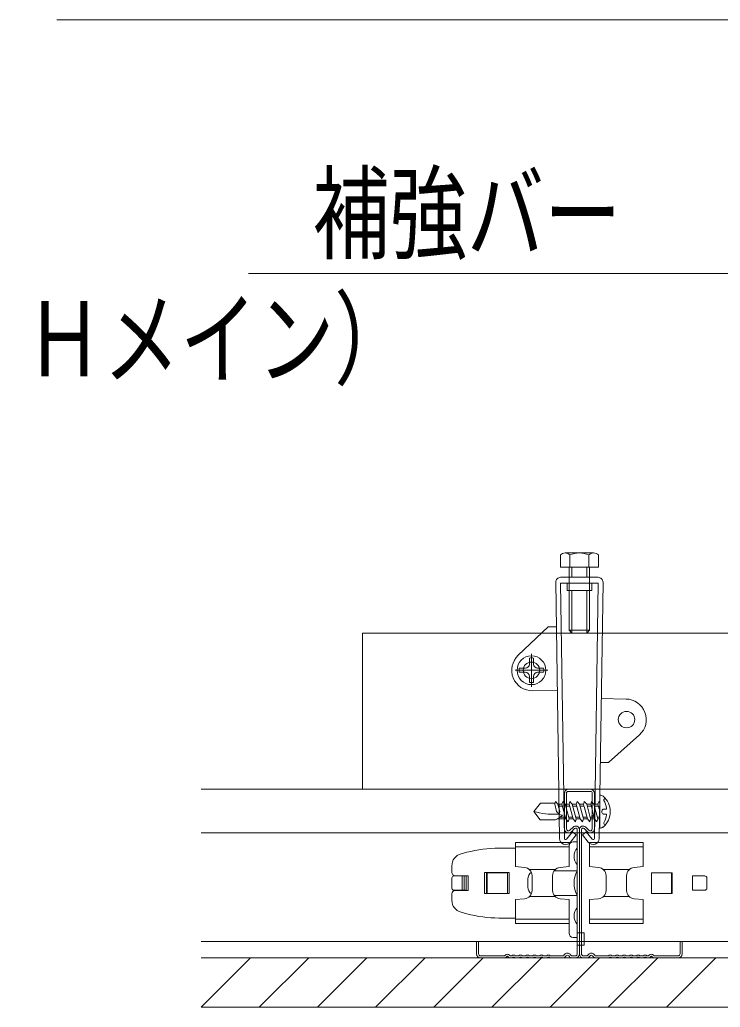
# Model space of a CAD drawing. Units: millimetres, scale not verified. Extents: x -205 to 205, y -142 to 142.
# Drawn here: x -173.69 to -156.66, y -39.22 to -15.2 of the extents above; entities that cross this region are included whole.
import ezdxf
from ezdxf.enums import TextEntityAlignment as Align

# ---------------------------------------------------------------- set-up
doc = ezdxf.new("R2010")
doc.units = ezdxf.units.MM
doc.header["$LTSCALE"] = 0.25
doc.layers.add('0-1_0-0 基本', color=7, linetype='Continuous', lineweight=18)
doc.layers.add('0-3_0-2 インサート', color=7, linetype='Continuous', lineweight=18)
doc.styles.add('ＭＳ ゴシック', font='')
doc.styles.get('ＭＳ ゴシック').set_extended_font_data('MS Gothic')

msp = doc.modelspace()

# ---------------------------------------------------------------- linework, layer by layer
at = {"layer": '0-1_0-0 基本'}
for p, q in [((-160.4324, -28.1659), (-159.7396, -28.1659)), ((-160.3169, -28.2159), (-160.3169, -28.5159)), ((-159.855, -28.2159), (-159.855, -28.5159)), ((-159.6241, -28.2159), (-159.6241, -28.5159)), ((-160.336, -28.5159), (-160.336, -28.7659)), ((-160.266, -28.5159), (-160.266, -28.7659)), ((-159.906, -28.5159), (-159.906, -28.7659)), ((-159.836, -28.5159), (-159.836, -28.7659)), ((-159.631, -28.7597), (-160.541, -28.7597)), ((-160.336, -28.7597), (-160.336, -29.0738)), ((-160.336, -28.7659), (-160.336, -29.7659)), ((-159.836, -28.7597), (-159.836, -29.0738)), ((-159.836, -28.7659), (-159.836, -29.7659)), ((-160.661, -28.8814), (-160.5711, -35.1108)), ((-160.5407, -28.8997), (-159.6313, -28.8997)), ((-160.5407, -28.8997), (-160.4511, -35.109)), ((-160.386, -28.8997), (-160.386, -29.08)), ((-159.786, -28.8997), (-159.786, -29.08)), ((-159.6313, -28.8997), (-159.7208, -35.109)), ((-159.511, -28.8814), (-159.6008, -35.1108)), ((-159.786, -29.08), (-160.386, -29.08)), ((-160.266, -29.08), (-160.266, -30.1159)), ((-159.906, -29.08), (-159.906, -30.1159)), ((-160.336, -29.7659), (-160.336, -30.0459)), ((-165.3625, -30.1159), (-165.3625, -33.9159)), ((-124.7303, -30.1159), (-165.3625, -30.1159)), ((-160.5231, -30.1159), (-159.6488, -30.1159)), ((-160.5231, -30.1159), (-159.6488, -30.1159)), ((-160.266, -30.1159), (-160.336, -30.0459)), ((-159.906, -30.1159), (-159.836, -30.0459)), ((-161.3002, -30.8701), (-161.3002, -30.7243)), ((-161.2502, -31.4201), (-161.2502, -30.6201)), ((-161.2002, -30.8701), (-161.2002, -30.7243)), ((-161.546, -30.9701), (-161.4002, -30.9701)), ((-161.1002, -30.9701), (-160.9544, -30.9701)), ((-161.6502, -31.0201), (-160.8502, -31.0201)), ((-161.546, -31.0701), (-161.4002, -31.0701)), ((-161.3002, -31.3159), (-161.3002, -31.1701)), ((-161.2002, -31.3159), (-161.2002, -31.1701)), ((-161.1002, -31.0701), (-160.9544, -31.0701)), ((-160.623, -31.5111), (-161.223, -31.5198)), ((-159.5518, -31.7111), (-158.9519, -31.7198)), ((-124.7303, -33.9159), (-169.2814, -33.9159)), ((-160.451, -34.0159), (-160.451, -34.8759)), ((-160.401, -34.8759), (-160.401, -34.0159)), ((-159.821, -33.9159), (-160.351, -33.9159)), ((-160.351, -33.9159), (-159.821, -33.9159)), ((-160.351, -33.9659), (-159.821, -33.9659)), ((-159.771, -34.8759), (-159.771, -34.0159)), ((-159.721, -34.0159), (-159.721, -34.8759)), ((-159.5914, -34.8469), (-159.5914, -34.0693)), ((-161.0279, -34.2539), (-161.191, -34.4581)), ((-160.6814, -34.2539), (-161.0279, -34.2539)), ((-160.6857, -34.2799), (-160.6661, -34.2081)), ((-160.6857, -34.2799), (-160.6379, -34.4586)), ((-160.6661, -34.2081), (-160.6081, -34.2799)), ((-160.6081, -34.2799), (-160.5602, -34.4586)), ((-160.6081, -34.2799), (-160.5108, -34.2799)), ((-160.5959, -34.3256), (-160.4985, -34.3256)), ((-160.5108, -34.2799), (-160.4912, -34.2081)), ((-160.5108, -34.2799), (-160.4153, -34.6363)), ((-160.4912, -34.2081), (-160.4332, -34.2799)), ((-160.4332, -34.2799), (-160.3358, -34.2799)), ((-160.4332, -34.2799), (-160.3377, -34.6363)), ((-160.4209, -34.3256), (-160.3235, -34.3256)), ((-160.3358, -34.2799), (-160.3163, -34.2081)), ((-160.3358, -34.2799), (-160.2403, -34.6363)), ((-160.3163, -34.2081), (-160.2582, -34.2799)), ((-160.2582, -34.2799), (-160.1609, -34.2799)), ((-160.2582, -34.2799), (-160.1627, -34.6363)), ((-160.2459, -34.3256), (-160.1486, -34.3256)), ((-160.1609, -34.2799), (-160.1413, -34.2081)), ((-160.1609, -34.2799), (-160.0654, -34.6363)), ((-160.1413, -34.2081), (-160.0833, -34.2799)), ((-160.0833, -34.2799), (-159.986, -34.2799)), ((-160.0833, -34.2799), (-159.9877, -34.6363)), ((-160.071, -34.3256), (-159.9737, -34.3256)), ((-159.986, -34.2799), (-159.9713, -34.2264)), ((-159.986, -34.2799), (-159.9782, -34.309)), ((-159.9713, -34.2264), (-159.9663, -34.2081)), ((-159.9713, -34.3344), (-159.8904, -34.6363)), ((-159.9083, -34.2799), (-159.811, -34.2799)), ((-159.896, -34.3256), (-159.7987, -34.3256)), ((-159.811, -34.2799), (-159.7914, -34.2081)), ((-159.811, -34.2799), (-159.7155, -34.6363)), ((-159.7914, -34.2081), (-159.7334, -34.2799)), ((-159.7334, -34.2799), (-159.636, -34.2799)), ((-159.7334, -34.2799), (-159.6379, -34.6363)), ((-159.7211, -34.3256), (-159.6238, -34.3256)), ((-159.636, -34.2799), (-159.6165, -34.2081)), ((-159.636, -34.2799), (-159.5914, -34.4464)), ((-159.6165, -34.2081), (-159.5914, -34.239)), ((-161.0359, -34.6563), (-161.1908, -34.4581)), ((-160.6379, -34.4586), (-160.5798, -34.5302)), ((-160.4987, -34.5475), (-160.6306, -34.5234)), ((-160.5798, -34.5302), (-160.5602, -34.4586)), ((-159.7914, -34.5581), (-159.7414, -34.5581)), ((-159.5045, -34.3981), (-159.4373, -34.3981)), ((-159.5045, -34.5181), (-159.4373, -34.5181)), ((-160.6689, -34.6563), (-161.0359, -34.6563)), ((-160.6263, -34.6363), (-160.4153, -34.6363)), ((-160.5439, -34.5905), (-160.4275, -34.5905)), ((-160.4153, -34.6363), (-160.3573, -34.708)), ((-160.3573, -34.708), (-160.3377, -34.6363)), ((-160.3499, -34.5905), (-160.2526, -34.5905)), ((-160.3377, -34.6363), (-160.2403, -34.6363)), ((-160.2403, -34.6363), (-160.1823, -34.708)), ((-160.1823, -34.708), (-160.1627, -34.6363)), ((-160.175, -34.5905), (-160.0777, -34.5905)), ((-160.1627, -34.6363), (-160.0654, -34.6363)), ((-160.0654, -34.6363), (-160.0074, -34.708)), ((-160.0074, -34.708), (-159.9877, -34.6363)), ((-160, -34.5905), (-159.9713, -34.5905)), ((-159.9877, -34.6363), (-159.9736, -34.6363)), ((-159.9713, -34.5905), (-159.9027, -34.5905)), ((-159.9713, -34.6363), (-159.8904, -34.6363)), ((-159.8904, -34.6363), (-159.8324, -34.708)), ((-159.8324, -34.708), (-159.8128, -34.6363)), ((-159.8251, -34.5905), (-159.7277, -34.5905)), ((-159.8128, -34.6363), (-159.7155, -34.6363)), ((-159.7155, -34.6363), (-159.6574, -34.708)), ((-159.6574, -34.708), (-159.6379, -34.6363)), ((-159.6501, -34.5905), (-159.5914, -34.5905)), ((-159.6379, -34.6363), (-159.5914, -34.6363)), ((-169.2814, -34.9759), (-148.4241, -34.9759)), ((-160.3975, -35.1272), (-160.2552, -34.9465)), ((-160.3138, -34.9095), (-160.2396, -34.8353)), ((-160.3033, -35.2014), (-160.161, -35.0207)), ((-160.2803, -34.9466), (-160.2042, -34.8706)), ((-160.2552, -34.9465), (-160.161, -35.0207)), ((-160.2178, -34.9759), (-159.9541, -34.9759)), ((-160.136, -34.8989), (-160.136, -37.9159)), ((-160.086, -34.8989), (-160.086, -37.9159)), ((-160.036, -34.8989), (-160.036, -37.9159)), ((-159.9167, -34.9465), (-160.011, -35.0207)), ((-159.8687, -35.2014), (-160.011, -35.0207)), ((-159.8917, -34.9466), (-159.9677, -34.8706)), ((-159.8581, -34.9095), (-159.9323, -34.8353)), ((-159.7744, -35.1272), (-159.9167, -34.9465)), ((-159.8935, -34.9759), (-159.7189, -34.9759)), ((-160.336, -35.2128), (-161.636, -35.2128)), ((-161.636, -35.7959), (-161.636, -35.2128)), ((-160.336, -35.7959), (-160.336, -35.2128)), ((-160.236, -35.1959), (-160.136, -35.1959)), ((-159.836, -35.2128), (-158.536, -35.2128)), ((-159.836, -35.2128), (-159.836, -35.7959)), ((-158.536, -35.2128), (-158.536, -35.7959)), ((-162.9636, -35.4863), (-162.8211, -35.4481)), ((-162.0446, -35.3459), (-161.636, -35.3459)), ((-160.336, -35.3159), (-161.636, -35.3159)), ((-159.836, -35.3159), (-158.536, -35.3159)), ((-163.186, -35.7761), (-163.186, -35.9359)), ((-163.136, -36.0209), (-162.836, -36.0209)), ((-163.106, -36.0159), (-162.786, -36.0159)), ((-162.936, -36.0209), (-162.936, -36.3709)), ((-162.886, -36.0209), (-162.886, -36.3709)), ((-162.836, -36.0209), (-162.836, -36.3709)), ((-162.786, -36.0159), (-162.786, -36.3759)), ((-162.324, -35.9459), (-162.324, -36.4459)), ((-161.636, -35.7959), (-161.4185, -35.8149)), ((-160.673, -35.8685), (-161.299, -35.8685)), ((-161.236, -36.0142), (-161.236, -36.3776)), ((-160.736, -36.0142), (-160.736, -36.3776)), ((-160.6973, -35.8959), (-160.136, -35.8959)), ((-160.336, -35.7959), (-160.5534, -35.8149)), ((-159.836, -35.7959), (-159.6185, -35.8149)), ((-159.499, -35.8685), (-158.873, -35.8685)), ((-159.436, -36.0142), (-159.436, -36.3776)), ((-158.936, -36.0142), (-158.936, -36.3776)), ((-158.536, -35.7959), (-158.7534, -35.8149)), ((-158.336, -35.9459), (-157.8257, -35.9459)), ((-157.8479, -35.9459), (-157.8479, -36.4459)), ((-157.836, -35.9459), (-157.836, -36.4459)), ((-157.8257, -35.9459), (-157.8257, -36.4459)), ((-157.336, -36.0209), (-157.336, -36.3709)), ((-157.036, -36.0209), (-157.336, -36.0209)), ((-163.186, -36.0709), (-163.186, -36.3209)), ((-161.336, -36.0959), (-161.336, -36.2959)), ((-156.986, -36.0709), (-156.986, -36.3209)), ((-163.186, -36.6157), (-163.186, -36.4559)), ((-163.136, -36.3709), (-162.836, -36.3709)), ((-163.106, -36.3759), (-162.786, -36.3759)), ((-160.6973, -36.4959), (-160.136, -36.4959)), ((-157.036, -36.3709), (-157.336, -36.3709)), ((-161.636, -36.5959), (-161.4185, -36.5769)), ((-161.636, -36.5959), (-161.636, -37.179)), ((-160.673, -36.5233), (-161.299, -36.5233)), ((-160.336, -36.5959), (-160.5534, -36.5769)), ((-160.336, -36.5959), (-160.336, -37.179)), ((-159.836, -36.5959), (-159.6185, -36.5769)), ((-159.836, -36.5959), (-159.836, -37.179)), ((-159.499, -36.5233), (-158.873, -36.5233)), ((-158.536, -36.5959), (-158.7534, -36.5769)), ((-158.536, -37.179), (-158.536, -36.5959)), ((-162.9636, -36.9055), (-162.8211, -36.9437)), ((-162.0446, -37.0459), (-161.636, -37.0459)), ((-160.336, -37.0759), (-161.636, -37.0759)), ((-160.336, -37.179), (-161.636, -37.179)), ((-160.336, -37.0459), (-160.336, -37.4159)), ((-159.836, -37.0759), (-158.536, -37.0759)), ((-159.836, -37.179), (-158.536, -37.179)), ((-160.136, -37.4059), (-159.966, -37.4059)), ((-159.966, -37.7059), (-159.966, -37.4059)), ((-169.2814, -37.6159), (-150.4337, -37.6159)), ((-162.586, -37.9159), (-162.586, -37.6159)), ((-162.536, -37.6159), (-162.536, -37.9159)), ((-160.236, -37.5159), (-160.136, -37.5159)), ((-157.636, -37.6159), (-157.636, -37.9159)), ((-157.586, -37.6159), (-157.636, -37.6159)), ((-157.586, -37.9159), (-157.586, -37.6159)), ((-160.4605, -37.9516), (-160.4449, -37.933)), ((-160.2914, -37.9516), (-160.307, -37.933)), ((-160.136, -37.7059), (-159.966, -37.7059)), ((-159.8805, -37.9516), (-159.8649, -37.933)), ((-159.7114, -37.9516), (-159.727, -37.933)), ((-169.2814, -38.0159), (-145.5337, -38.0159)), ((-169.2814, -39.2159), (-168.0814, -38.0159)), ((-167.8672, -39.2159), (-166.6672, -38.0159)), ((-166.453, -39.2159), (-165.253, -38.0159)), ((-165.0388, -39.2159), (-163.8388, -38.0159)), ((-163.686, -38.0203), (-163.6816, -38.0159)), ((-163.6245, -39.2159), (-162.4245, -38.0159)), ((-162.486, -37.9659), (-161.9132, -37.9659)), ((-162.486, -38.0159), (-161.9132, -38.0159)), ((-162.2103, -39.2159), (-161.0103, -38.0159)), ((-161.8855, -37.9464), (-161.8991, -37.96)), ((-161.8501, -37.9818), (-161.8637, -37.9954)), ((-161.8218, -37.9818), (-161.8082, -37.9954)), ((-161.7728, -37.96), (-161.7865, -37.9464)), ((-161.7425, -37.9659), (-161.7587, -37.9659)), ((-161.7425, -38.0159), (-161.7587, -38.0159)), ((-161.6294, -37.9659), (-161.5725, -37.9659)), ((-161.6294, -38.0159), (-161.5725, -38.0159)), ((-161.4594, -37.9659), (-161.4025, -37.9659)), ((-161.4025, -38.0159), (-161.4594, -38.0159)), ((-161.2894, -37.9659), (-161.2325, -37.9659)), ((-161.2325, -38.0159), (-161.2894, -38.0159)), ((-161.1194, -37.9659), (-161.0625, -37.9659)), ((-161.1194, -38.0159), (-161.0625, -38.0159)), ((-160.9494, -37.9659), (-160.8925, -37.9659)), ((-160.8925, -38.0159), (-160.9494, -38.0159)), ((-160.7961, -39.2159), (-159.5961, -38.0159)), ((-160.4911, -37.9659), (-160.7794, -37.9659)), ((-160.7794, -38.0159), (-160.4925, -38.0159)), ((-160.4066, -37.9652), (-160.4222, -37.9838)), ((-160.3453, -37.9652), (-160.3297, -37.9838)), ((-160.186, -37.9659), (-160.2608, -37.9659)), ((-160.2608, -38.0159), (-160.186, -38.0159)), ((-159.986, -37.9659), (-159.9111, -37.9659)), ((-159.9111, -38.0159), (-159.986, -38.0159)), ((-159.8266, -37.9652), (-159.8422, -37.9838)), ((-159.7653, -37.9652), (-159.7497, -37.9838)), ((-159.6808, -37.9659), (-159.3925, -37.9659)), ((-159.3925, -38.0159), (-159.6795, -38.0159)), ((-159.3819, -39.2159), (-158.1819, -38.0159)), ((-159.2225, -37.9659), (-159.2794, -37.9659)), ((-159.2794, -38.0159), (-159.2225, -38.0159)), ((-159.0525, -37.9659), (-159.1094, -37.9659)), ((-159.1094, -38.0159), (-159.0525, -38.0159)), ((-158.8825, -37.9659), (-158.9394, -37.9659)), ((-158.9394, -38.0159), (-158.8825, -38.0159)), ((-158.7125, -37.9659), (-158.7694, -37.9659)), ((-158.7694, -38.0159), (-158.7125, -38.0159)), ((-158.5425, -37.9659), (-158.5994, -37.9659)), ((-158.5994, -38.0159), (-158.5425, -38.0159)), ((-158.4294, -37.9659), (-158.4132, -37.9659)), ((-158.4294, -38.0159), (-158.4132, -38.0159)), ((-158.3991, -37.96), (-158.3855, -37.9464)), ((-158.3501, -37.9818), (-158.3637, -37.9954)), ((-158.3218, -37.9818), (-158.3082, -37.9954)), ((-158.2865, -37.9464), (-158.2728, -37.96)), ((-157.686, -37.9659), (-158.2587, -37.9659)), ((-157.686, -38.0159), (-158.2587, -38.0159)), ((-157.9677, -39.2159), (-156.7677, -38.0159)), ((-169.2814, -39.2159), (-124.7303, -39.2159))]:
    msp.add_line(p, q, dxfattribs=at)
for points in [[(-160.5478, -28.2159), (-160.5478, -28.5159), (-159.6241, -28.5159)], [(-159.836, -29.7659), (-159.836, -30.0459), (-160.336, -30.0459)], [(-160.6454, -29.9613), (-160.8454, -29.9642), (-161.5747, -30.6574)], [(-159.5742, -33.2609), (-159.3742, -33.2638), (-158.6252, -32.5919)], [(-159.9663, -34.2081), (-159.9083, -34.2799), (-159.8128, -34.6363)], [(-160.4987, -34.5475), (-160.5588, -34.6047), (-160.6689, -34.6563)], [(-162.346, -36.4509), (-162.396, -36.4509), (-162.396, -35.9409), (-162.346, -35.9409)], [(-157.8257, -36.4459), (-158.336, -36.4459), (-158.336, -35.9459)]]:
    msp.add_lwpolyline(points, dxfattribs=at)
for points in [[(-162.3462, -36.4459), (-161.836, -36.4459), (-161.836, -35.9459), (-162.3462, -35.9459)], [(-162.346, -36.4509), (-161.796, -36.4509), (-161.796, -35.9409), (-162.346, -35.9409)]]:
    msp.add_lwpolyline(points, close=True, dxfattribs=at)
for centre, radius in [((-161.2502, -31.0201), 0.35), ((-161.2502, -31.0201), 0.2), ((-158.9391, -32.22), 0.2)]:
    msp.add_circle(centre, radius, dxfattribs=at)
for centre, radius, start, end in [((-160.4324, -28.3242), 0.1583, 43.17355, 136.82645), ((-160.086, -28.7242), 0.5583, 65.5673, 114.4327), ((-159.7396, -28.3242), 0.1583, 43.17355, 136.82645), ((-160.541, -28.8797), 0.12, 90, 180.82644), ((-159.631, -28.8797), 0.12, 359.17356, 90), ((-161.2302, -31.0198), 0.5, 133.54902, 270.82644), ((-161.2502, -31.0201), 0.3, 80.40593, 99.59407), ((-161.2502, -31.0201), 0.3, 170.40593, 189.59407), ((-161.4002, -30.8701), 0.1, 270, 0), ((-161.1002, -30.8701), 0.1, 180, 270), ((-161.2502, -31.0201), 0.3, 350.40593, 9.59407), ((-161.4002, -31.1701), 0.1, 0, 90), ((-161.1002, -31.1701), 0.1, 90, 180), ((-161.2502, -31.0201), 0.3, 260.40593, 279.59407), ((-158.9591, -32.2197), 0.5, 311.89614, 89.17356), ((-160.351, -34.0159), 0.1, 90, 180), ((-160.351, -34.0159), 0.05, 90, 180), ((-159.821, -34.0159), 0.1, 0, 90), ((-159.821, -34.0159), 0.05, 0, 90), ((-159.5798, -34.071), 0.0117, 89.01915, 171.81377), ((-159.5799, -34.1877), 0.1284, 53.98254, 90.17889), ((-159.8357, -34.4581), 0.4999, 0.00005, 48.47098), ((-159.4491, -34.1804), 0.0431, 94.13432, 184.51186), ((-159.9687, -34.4581), 0.5498, 8.33444, 29.92363), ((-160.6654, -32.3889), 2.1348, 255.7457, 270.93217), ((-159.4687, -34.4581), 0.0699, 120.81576, 239.18434), ((-159.8357, -34.4581), 0.4999, 311.52101, 0.00005), ((-159.9687, -34.4581), 0.5498, 330.07422, 351.66631), ((-159.4626, -34.3679), 0.0394, 310.11562, 344.64836), ((-159.4626, -34.5482), 0.0394, 15.35175, 49.89621), ((-160.176, -34.8989), 0.09, 0, 135), ((-159.996, -34.8989), 0.09, 45, 180), ((-159.4491, -34.7357), 0.0431, 175.52147, 265.86638), ((-160.351, -34.8759), 0.1, 180, 315), ((-160.351, -34.8759), 0.05, 180, 317.84797), ((-160.176, -34.8989), 0.04, 0, 135), ((-159.996, -34.8989), 0.04, 45, 180), ((-159.821, -34.8759), 0.1, 225, 0), ((-159.821, -34.8759), 0.05, 222.15203, 0), ((-159.5798, -34.8451), 0.0117, 188.61571, 270.97989), ((-159.5799, -34.7284), 0.1284, 269.91063, 305.99127), ((-160.4211, -35.1086), 0.15, 180.82644, 321.77944), ((-160.4211, -35.1086), 0.03, 180.82644, 321.77944), ((-160.236, -35.2959), 0.1, 90, 180), ((-159.7508, -35.1086), 0.15, 218.22056, 359.17356), ((-159.7508, -35.1086), 0.03, 218.22056, 359.17356), ((-162.886, -35.7761), 0.3, 105, 180), ((-162.0446, -38.3459), 3, 90, 105), ((-159.926, -35.5459), 0.29, 136.39718, 223.60282), ((-163.106, -35.9359), 0.08, 180, 270), ((-163.136, -36.0709), 0.05, 90, 180), ((-161.436, -36.0142), 0.2, 0, 85), ((-161.136, -36.0959), 0.2, 125.77673, 180), ((-160.536, -36.0142), 0.2, 95, 180), ((-159.6135, -36.1959), 0.6025, 150.13717, 209.86283), ((-159.636, -36.0142), 0.2, 0, 85), ((-158.736, -36.0142), 0.2, 95, 180), ((-157.036, -36.0709), 0.05, 0, 90), ((-163.136, -36.3209), 0.05, 180, 270), ((-163.106, -36.4559), 0.08, 90, 180), ((-161.436, -36.3776), 0.2, 275, 0), ((-161.136, -36.2959), 0.2, 180, 234.22327), ((-160.536, -36.3776), 0.2, 180, 265), ((-159.636, -36.3776), 0.2, 275, 0), ((-158.736, -36.3776), 0.2, 180, 265), ((-157.036, -36.3209), 0.05, 270, 0), ((-162.886, -36.6157), 0.3, 180, 255), ((-162.0446, -34.0459), 3, 255, 270), ((-159.926, -36.9959), 0.29, 136.39718, 223.60282), ((-160.236, -37.4159), 0.1, 180, 270), ((-162.486, -37.9159), 0.1, 180, 270), ((-162.486, -37.9159), 0.05, 180, 270), ((-161.836, -37.9959), 0.07, 45, 135), ((-160.376, -37.9909), 0.09, 40, 140), ((-160.186, -37.9159), 0.05, 270, 0), ((-160.186, -37.9159), 0.1, 270, 0), ((-159.986, -37.9159), 0.1, 180, 270), ((-159.986, -37.9159), 0.05, 180, 270), ((-159.796, -37.9909), 0.09, 40, 140), ((-158.336, -37.9959), 0.07, 45, 135), ((-157.686, -37.9159), 0.05, 270, 0), ((-157.686, -37.9159), 0.1, 270, 0), ((-161.9132, -37.9459), 0.02, 270, 315), ((-161.9132, -37.9459), 0.07, 270, 315), ((-161.836, -37.9959), 0.02, 45, 135), ((-161.7587, -37.9459), 0.07, 225, 270), ((-161.7587, -37.9459), 0.02, 225, 270), ((-161.7425, -37.9459), 0.02, 270, 308.94244), ((-161.7425, -37.9459), 0.07, 270, 308.94244), ((-161.686, -38.0159), 0.07, 51.05756, 128.94244), ((-161.686, -38.0159), 0.02, 53.1301, 128.94244), ((-161.6294, -37.9459), 0.07, 231.05756, 270), ((-161.6294, -37.9459), 0.02, 231.05756, 270), ((-161.5725, -37.9459), 0.02, 270, 308.94244), ((-161.5725, -37.9459), 0.07, 270, 308.94244), ((-161.516, -38.0159), 0.07, 51.05756, 128.94244), ((-161.516, -38.0159), 0.02, 51.05756, 126.8699), ((-161.4594, -37.9459), 0.07, 231.05756, 270), ((-161.4594, -37.9459), 0.02, 231.05756, 270), ((-161.4025, -37.9459), 0.02, 270, 308.94244), ((-161.4025, -37.9459), 0.07, 270, 308.94244), ((-161.346, -38.0159), 0.07, 51.05756, 128.94244), ((-161.346, -38.0159), 0.02, 51.05756, 126.8699), ((-161.2894, -37.9459), 0.07, 231.05756, 270), ((-161.2894, -37.9459), 0.02, 231.05756, 270), ((-161.2325, -37.9459), 0.02, 270, 308.94244), ((-161.2325, -37.9459), 0.07, 270, 308.94244), ((-161.176, -38.0159), 0.07, 51.05756, 128.94244), ((-161.176, -38.0159), 0.02, 51.05756, 126.8699), ((-161.1194, -37.9459), 0.07, 231.05756, 270), ((-161.1194, -37.9459), 0.02, 231.05756, 270), ((-161.0625, -37.9459), 0.02, 270, 308.94244), ((-161.0625, -37.9459), 0.07, 270, 308.94244), ((-161.006, -38.0159), 0.07, 51.05756, 128.94244), ((-161.006, -38.0159), 0.02, 51.05756, 126.8699), ((-160.9494, -37.9459), 0.07, 231.05756, 270), ((-160.9494, -37.9459), 0.02, 231.05756, 270), ((-160.8925, -37.9459), 0.02, 270, 308.94244), ((-160.8925, -37.9459), 0.07, 270, 308.94244), ((-160.836, -38.0159), 0.07, 51.05756, 128.94244), ((-160.836, -38.0159), 0.02, 51.05756, 126.8699), ((-160.7794, -37.9459), 0.07, 231.05756, 270), ((-160.7794, -37.9459), 0.02, 231.05756, 270), ((-160.4911, -37.9259), 0.04, 270, 320), ((-160.4911, -37.9259), 0.09, 270, 320), ((-160.376, -37.9909), 0.04, 40, 140), ((-160.2608, -37.9259), 0.09, 220, 270), ((-160.2608, -37.9259), 0.04, 220, 270), ((-159.9111, -37.9259), 0.04, 270, 320), ((-159.9111, -37.9259), 0.09, 270, 320), ((-159.796, -37.9909), 0.04, 40, 140), ((-159.6808, -37.9259), 0.09, 220, 270), ((-159.6808, -37.9259), 0.04, 220, 270), ((-159.3925, -37.9459), 0.02, 270, 308.94244), ((-159.3925, -37.9459), 0.07, 270, 308.94244), ((-159.336, -38.0159), 0.07, 51.05756, 128.94244), ((-159.336, -38.0159), 0.02, 53.1301, 128.94244), ((-159.2794, -37.9459), 0.07, 231.05756, 270), ((-159.2794, -37.9459), 0.02, 231.05756, 270), ((-159.2225, -37.9459), 0.02, 270, 308.94244), ((-159.2225, -37.9459), 0.07, 270, 308.94244), ((-159.166, -38.0159), 0.07, 51.05756, 128.94244), ((-159.166, -38.0159), 0.02, 53.1301, 128.94244), ((-159.1094, -37.9459), 0.07, 231.05756, 270), ((-159.1094, -37.9459), 0.02, 231.05756, 270), ((-159.0525, -37.9459), 0.02, 270, 308.94244), ((-159.0525, -37.9459), 0.07, 270, 308.94244), ((-158.996, -38.0159), 0.07, 51.05756, 128.94244), ((-158.996, -38.0159), 0.02, 53.1301, 128.94244), ((-158.9394, -37.9459), 0.07, 231.05756, 270), ((-158.9394, -37.9459), 0.02, 231.05756, 270), ((-158.8825, -37.9459), 0.02, 270, 308.94244), ((-158.8825, -37.9459), 0.07, 270, 308.94244), ((-158.826, -38.0159), 0.07, 51.05756, 128.94244), ((-158.826, -38.0159), 0.02, 53.1301, 128.94244), ((-158.7694, -37.9459), 0.07, 231.05756, 270), ((-158.7694, -37.9459), 0.02, 231.05756, 270), ((-158.7125, -37.9459), 0.02, 270, 308.94244), ((-158.7125, -37.9459), 0.07, 270, 308.94244), ((-158.656, -38.0159), 0.07, 51.05756, 128.94244), ((-158.656, -38.0159), 0.02, 53.1301, 128.94244), ((-158.5994, -37.9459), 0.07, 231.05756, 270), ((-158.5994, -37.9459), 0.02, 231.05756, 270), ((-158.5425, -37.9459), 0.02, 270, 308.94244), ((-158.5425, -37.9459), 0.07, 270, 308.94244), ((-158.486, -38.0159), 0.07, 51.05756, 128.94244), ((-158.486, -38.0159), 0.02, 51.05756, 126.8699), ((-158.4294, -37.9459), 0.07, 231.05756, 270), ((-158.4294, -37.9459), 0.02, 231.05756, 270), ((-158.4132, -37.9459), 0.02, 270, 315), ((-158.4132, -37.9459), 0.07, 270, 315), ((-158.336, -37.9959), 0.02, 45, 135), ((-158.2587, -37.9459), 0.07, 225, 270), ((-158.2587, -37.9459), 0.02, 225, 270)]:
    msp.add_arc(centre, radius, start, end, dxfattribs=at)
at = {"layer": '0-3_0-2 インサート'}
for p, q in [((-172.7904, -15.2003), (-141.3939, -15.2003)), ((-168.1344, -21.3713), (-155.443, -21.3713))]:
    msp.add_line(p, q, dxfattribs=at)

# ---------------------------------------------------------------- texts
at = {"layer": '0-3_0-2 インサート', "style": 'ＭＳ ゴシック', "width": 0.75}
for s, p in [('補強バー', (-166.5715, -21.3713)), ('（ＤＨクロス又はＤＨメイン）', (-190.4223, -24.4239))]:
    msp.add_text(s, height=1.833, dxfattribs=at).set_placement(p, align=Align.BOTTOM_LEFT)

doc.saveas('drawing.dxf')
